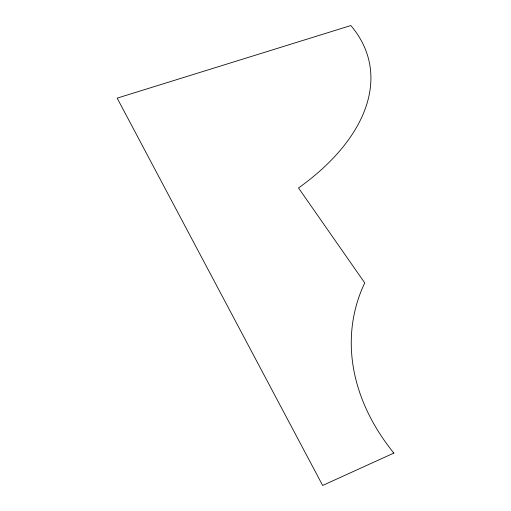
<?xml version="1.0" encoding="UTF-8"?>
<svg xmlns="http://www.w3.org/2000/svg" width="511" height="511" viewBox="0 0 511 511"><rect width="100%" height="100%" fill="white"/><g stroke="black" fill="none" stroke-linecap="round" stroke-linejoin="round"><path stroke-width="0.77" d="M393.84 453.072L322.652 485.45L117.16 98.138L350.821 25.55A248.148 137.472 -12.2 0 1 298.52 187.959L364.733 282.89A255.583 187.907 13.4 0 0 393.84 453.072"/></g></svg>
